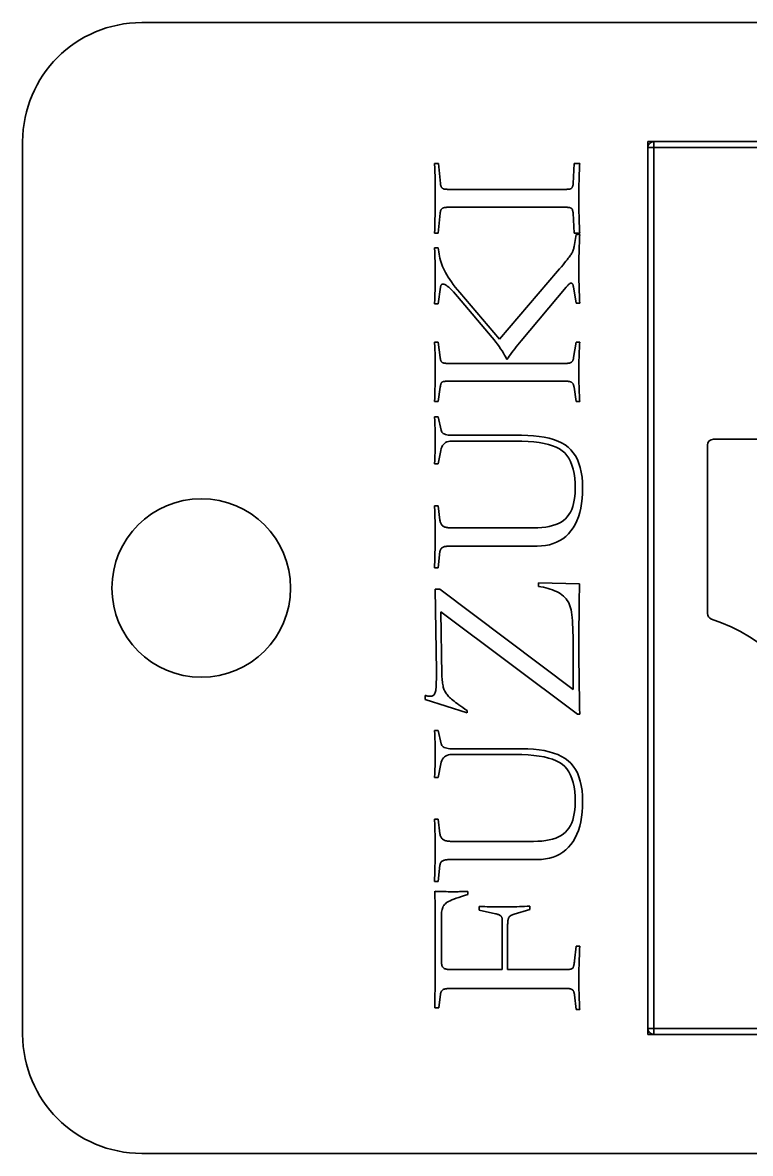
# Model space of a CAD drawing. Header units: millimetres. Extents: x -105 to 105, y -148 to 148.
# Drawn here: x -13.65 to -1.43, y 50.96 to 69.96 of the extents above; entities that cross this region are included whole.
import ezdxf

# ---------------------------------------------------------------- set-up
doc = ezdxf.new("R2010")
doc.units = ezdxf.units.MM
doc.layers.add('粗实线层', color=7, linetype='Continuous', lineweight=35)

msp = doc.modelspace()

# ---------------------------------------------------------------- linework, layer by layer
at = {"layer": '粗实线层', "color": 7, "lineweight": 35, "ltscale": 0.4225}
for p, q in [((19.347, 69.962), (-11.653, 69.962)), ((-13.653, 67.962), (-13.653, 52.962)), ((13.047, 67.962), (-3.153, 67.962)), ((-3.153, 67.962), (-3.153, 52.962)), ((-3.153, 67.862), (-3.053, 67.862)), ((-3.053, 67.962), (-3.053, 67.862)), ((12.747, 67.862), (-3.053, 67.862)), ((-3.053, 67.862), (-3.053, 53.062)), ((-6.736, 67.597), (-6.671, 67.597)), ((-6.734, 67.569), (-6.736, 67.597)), ((-6.732, 67.539), (-6.734, 67.569)), ((-6.73, 67.507), (-6.732, 67.539)), ((-6.729, 67.474), (-6.73, 67.507)), ((-6.728, 67.439), (-6.729, 67.474)), ((-6.671, 67.597), (-6.636, 67.257)), ((-4.408, 67.257), (-4.388, 67.597)), ((-4.388, 67.597), (-4.296, 67.597)), ((-4.303, 67.479), (-4.305, 67.429)), ((-4.301, 67.524), (-4.303, 67.479)), ((-4.299, 67.563), (-4.301, 67.524)), ((-4.296, 67.597), (-4.299, 67.563)), ((-6.726, 67.401), (-6.728, 67.439)), ((-6.726, 67.362), (-6.726, 67.401)), ((-6.725, 67.321), (-6.726, 67.362)), ((-6.725, 67.278), (-6.725, 67.321)), ((-6.725, 67.234), (-6.725, 67.278)), ((-4.309, 67.311), (-4.31, 67.244)), ((-4.307, 67.373), (-4.309, 67.311)), ((-4.305, 67.429), (-4.307, 67.373)), ((-6.725, 67.087), (-6.725, 67.234)), ((-6.725, 66.955), (-6.725, 67.087)), ((-6.636, 67.257), (-6.635, 67.247)), ((-6.635, 67.247), (-6.633, 67.237)), ((-6.633, 67.237), (-6.632, 67.228)), ((-6.632, 67.228), (-6.63, 67.219)), ((-6.63, 67.219), (-6.627, 67.211)), ((-6.627, 67.211), (-6.624, 67.204)), ((-6.624, 67.204), (-6.621, 67.197)), ((-6.621, 67.197), (-6.617, 67.192)), ((-6.617, 67.192), (-6.613, 67.186)), ((-6.613, 67.186), (-6.609, 67.182)), ((-6.609, 67.182), (-6.604, 67.178)), ((-6.604, 67.178), (-6.598, 67.174)), ((-6.598, 67.174), (-6.591, 67.171)), ((-6.591, 67.171), (-6.583, 67.168)), ((-6.583, 67.168), (-6.574, 67.166)), ((-6.574, 67.166), (-6.564, 67.164)), ((-6.564, 67.164), (-6.554, 67.162)), ((-6.554, 67.162), (-6.542, 67.161)), ((-6.542, 67.161), (-6.53, 67.161)), ((-6.53, 67.161), (-6.516, 67.16)), ((-6.516, 67.16), (-4.52, 67.16)), ((-4.52, 67.16), (-4.507, 67.161)), ((-4.507, 67.161), (-4.495, 67.161)), ((-4.495, 67.161), (-4.484, 67.162)), ((-4.484, 67.162), (-4.474, 67.164)), ((-4.474, 67.164), (-4.465, 67.165)), ((-4.465, 67.165), (-4.457, 67.167)), ((-4.457, 67.167), (-4.449, 67.17)), ((-4.449, 67.17), (-4.443, 67.173)), ((-4.443, 67.173), (-4.437, 67.176)), ((-4.437, 67.176), (-4.433, 67.18)), ((-4.433, 67.18), (-4.429, 67.184)), ((-4.429, 67.184), (-4.425, 67.189)), ((-4.425, 67.189), (-4.422, 67.195)), ((-4.422, 67.195), (-4.418, 67.201)), ((-4.418, 67.201), (-4.416, 67.209)), ((-4.416, 67.209), (-4.413, 67.217)), ((-4.413, 67.217), (-4.411, 67.226)), ((-4.411, 67.226), (-4.41, 67.235)), ((-4.41, 67.235), (-4.409, 67.246)), ((-4.409, 67.246), (-4.408, 67.257)), ((-4.31, 67.172), (-4.311, 67.094)), ((-4.311, 67.094), (-4.311, 67.01)), ((-4.31, 67.244), (-4.31, 67.172)), ((-6.726, 66.838), (-6.725, 66.955)), ((-4.311, 67.01), (-4.311, 66.926)), ((-4.311, 66.926), (-4.31, 66.848)), ((-6.728, 66.647), (-6.726, 66.735)), ((-6.726, 66.735), (-6.726, 66.838)), ((-6.64, 66.763), (-6.674, 66.423)), ((-6.639, 66.773), (-6.64, 66.763)), ((-6.637, 66.783), (-6.639, 66.773)), ((-6.635, 66.792), (-6.637, 66.783)), ((-6.633, 66.801), (-6.635, 66.792)), ((-6.63, 66.809), (-6.633, 66.801)), ((-6.627, 66.816), (-6.63, 66.809)), ((-6.623, 66.822), (-6.627, 66.816)), ((-6.619, 66.828), (-6.623, 66.822)), ((-6.614, 66.833), (-6.619, 66.828)), ((-6.609, 66.838), (-6.614, 66.833)), ((-6.603, 66.842), (-6.609, 66.838)), ((-6.596, 66.846), (-6.603, 66.842)), ((-6.589, 66.849), (-6.596, 66.846)), ((-6.581, 66.852), (-6.589, 66.849)), ((-6.572, 66.854), (-6.581, 66.852)), ((-6.562, 66.856), (-6.572, 66.854)), ((-6.552, 66.857), (-6.562, 66.856)), ((-6.541, 66.858), (-6.552, 66.857)), ((-6.529, 66.859), (-6.541, 66.858)), ((-6.516, 66.859), (-6.529, 66.859)), ((-4.52, 66.859), (-6.516, 66.859)), ((-4.507, 66.859), (-4.52, 66.859)), ((-4.495, 66.858), (-4.507, 66.859)), ((-4.484, 66.858), (-4.495, 66.858)), ((-4.474, 66.856), (-4.484, 66.858)), ((-4.466, 66.854), (-4.474, 66.856)), ((-4.457, 66.852), (-4.466, 66.854)), ((-4.45, 66.85), (-4.457, 66.852)), ((-4.444, 66.847), (-4.45, 66.85)), ((-4.439, 66.844), (-4.444, 66.847)), ((-4.435, 66.84), (-4.439, 66.844)), ((-4.431, 66.836), (-4.435, 66.84)), ((-4.427, 66.831), (-4.431, 66.836)), ((-4.424, 66.825), (-4.427, 66.831)), ((-4.421, 66.818), (-4.424, 66.825)), ((-4.418, 66.811), (-4.421, 66.818)), ((-4.416, 66.803), (-4.418, 66.811)), ((-4.413, 66.794), (-4.416, 66.803)), ((-4.411, 66.784), (-4.413, 66.794)), ((-4.409, 66.774), (-4.411, 66.784)), ((-4.408, 66.763), (-4.409, 66.774)), ((-4.388, 66.423), (-4.408, 66.763)), ((-4.31, 66.848), (-4.31, 66.775)), ((-4.31, 66.775), (-4.309, 66.708)), ((-4.309, 66.708), (-4.307, 66.647)), ((-6.732, 66.469), (-6.73, 66.514)), ((-6.73, 66.514), (-6.729, 66.573)), ((-6.729, 66.573), (-6.728, 66.647)), ((-4.307, 66.647), (-4.305, 66.591)), ((-4.305, 66.591), (-4.303, 66.541)), ((-4.303, 66.541), (-4.301, 66.496)), ((-6.736, 66.423), (-6.734, 66.439)), ((-6.674, 66.423), (-6.736, 66.423)), ((-6.734, 66.439), (-6.732, 66.469)), ((-4.392, 66.199), (-4.357, 66.4)), ((-4.296, 66.423), (-4.388, 66.423)), ((-4.357, 66.4), (-4.296, 66.4)), ((-4.301, 66.496), (-4.299, 66.457)), ((-4.299, 66.356), (-4.301, 66.31)), ((-4.299, 66.457), (-4.296, 66.423)), ((-4.296, 66.4), (-4.299, 66.356)), ((-6.736, 66.18), (-6.674, 66.18)), ((-6.734, 66.155), (-6.736, 66.18)), ((-6.732, 66.125), (-6.734, 66.155)), ((-6.73, 66.09), (-6.732, 66.125)), ((-6.674, 66.18), (-6.671, 66.143)), ((-6.671, 66.143), (-6.666, 66.108)), ((-4.419, 66.11), (-4.412, 66.124)), ((-4.412, 66.124), (-4.407, 66.139)), ((-4.407, 66.139), (-4.402, 66.153)), ((-4.402, 66.153), (-4.398, 66.168)), ((-4.398, 66.168), (-4.395, 66.184)), ((-4.395, 66.184), (-4.392, 66.199)), ((-4.307, 66.152), (-4.309, 66.092)), ((-4.305, 66.208), (-4.307, 66.152)), ((-4.303, 66.26), (-4.305, 66.208)), ((-4.301, 66.31), (-4.303, 66.26)), ((-6.729, 66.05), (-6.73, 66.09)), ((-6.728, 66.006), (-6.729, 66.05)), ((-6.726, 65.956), (-6.728, 66.006)), ((-6.726, 65.902), (-6.726, 65.956)), ((-6.666, 66.108), (-6.66, 66.072)), ((-6.66, 66.072), (-6.653, 66.037)), ((-6.653, 66.037), (-6.644, 66.002)), ((-6.644, 66.002), (-6.635, 65.967)), ((-6.635, 65.967), (-6.624, 65.933)), ((-6.624, 65.933), (-6.613, 65.899)), ((-4.552, 65.925), (-4.528, 65.953)), ((-4.528, 65.953), (-4.508, 65.979)), ((-4.508, 65.979), (-4.489, 66.002)), ((-4.489, 66.002), (-4.474, 66.022)), ((-4.474, 66.022), (-4.461, 66.039)), ((-4.461, 66.039), (-4.45, 66.054)), ((-4.45, 66.054), (-4.441, 66.068)), ((-4.441, 66.068), (-4.433, 66.082)), ((-4.433, 66.082), (-4.425, 66.096)), ((-4.425, 66.096), (-4.419, 66.11)), ((-4.31, 65.965), (-4.311, 65.896)), ((-4.309, 66.092), (-4.31, 66.03)), ((-4.31, 66.03), (-4.31, 65.965)), ((-6.725, 65.842), (-6.726, 65.902)), ((-6.725, 65.778), (-6.725, 65.842)), ((-6.725, 65.708), (-6.725, 65.778)), ((-6.613, 65.899), (-6.6, 65.865)), ((-6.6, 65.865), (-6.586, 65.832)), ((-6.586, 65.832), (-6.57, 65.798)), ((-6.57, 65.798), (-6.551, 65.763)), ((-6.551, 65.763), (-6.53, 65.726)), ((-5.647, 64.643), (-4.67, 65.786)), ((-4.67, 65.786), (-4.637, 65.825)), ((-4.637, 65.825), (-4.606, 65.861)), ((-4.606, 65.861), (-4.577, 65.894)), ((-4.577, 65.894), (-4.552, 65.925)), ((-4.311, 65.896), (-4.311, 65.824)), ((-4.311, 65.824), (-4.311, 65.753)), ((-4.311, 65.753), (-4.31, 65.684)), ((-6.726, 65.515), (-6.725, 65.575)), ((-6.725, 65.639), (-6.725, 65.708)), ((-6.725, 65.575), (-6.725, 65.639)), ((-6.621, 65.556), (-6.625, 65.55)), ((-6.617, 65.561), (-6.621, 65.556)), ((-6.612, 65.565), (-6.617, 65.561)), ((-6.606, 65.567), (-6.612, 65.565)), ((-6.6, 65.569), (-6.606, 65.567)), ((-6.593, 65.569), (-6.6, 65.569)), ((-6.578, 65.567), (-6.593, 65.569)), ((-6.561, 65.561), (-6.578, 65.567)), ((-6.542, 65.551), (-6.561, 65.561)), ((-6.521, 65.536), (-6.542, 65.551)), ((-6.53, 65.726), (-6.506, 65.687)), ((-6.506, 65.687), (-6.48, 65.648)), ((-6.48, 65.648), (-6.452, 65.606)), ((-6.452, 65.606), (-6.42, 65.564)), ((-6.42, 65.564), (-6.387, 65.519)), ((-4.495, 65.551), (-4.505, 65.54)), ((-4.486, 65.56), (-4.495, 65.551)), ((-4.477, 65.568), (-4.486, 65.56)), ((-4.469, 65.574), (-4.477, 65.568)), ((-4.461, 65.579), (-4.469, 65.574)), ((-4.454, 65.582), (-4.461, 65.579)), ((-4.448, 65.584), (-4.454, 65.582)), ((-4.442, 65.585), (-4.448, 65.584)), ((-4.436, 65.584), (-4.442, 65.585)), ((-4.431, 65.582), (-4.436, 65.584)), ((-4.426, 65.579), (-4.431, 65.582)), ((-4.421, 65.575), (-4.426, 65.579)), ((-4.417, 65.569), (-4.421, 65.575)), ((-4.414, 65.563), (-4.417, 65.569)), ((-4.41, 65.555), (-4.414, 65.563)), ((-4.408, 65.545), (-4.41, 65.555)), ((-4.31, 65.684), (-4.31, 65.618)), ((-4.31, 65.618), (-4.309, 65.556)), ((-4.309, 65.556), (-4.307, 65.497)), ((-6.73, 65.327), (-6.729, 65.366)), ((-6.729, 65.366), (-6.728, 65.411)), ((-6.728, 65.411), (-6.726, 65.461)), ((-6.726, 65.461), (-6.726, 65.515)), ((-6.636, 65.515), (-6.674, 65.237)), ((-6.634, 65.526), (-6.636, 65.515)), ((-6.632, 65.535), (-6.634, 65.526)), ((-6.629, 65.543), (-6.632, 65.535)), ((-6.625, 65.55), (-6.629, 65.543)), ((-6.498, 65.517), (-6.521, 65.536)), ((-6.472, 65.494), (-6.498, 65.517)), ((-6.445, 65.467), (-6.472, 65.494)), ((-6.415, 65.436), (-6.445, 65.467)), ((-6.384, 65.401), (-6.415, 65.436)), ((-6.387, 65.519), (-6.35, 65.474)), ((-6.35, 65.361), (-6.384, 65.401)), ((-6.35, 65.474), (-6.311, 65.427)), ((-5.767, 64.67), (-6.35, 65.361)), ((-6.311, 65.427), (-5.647, 64.643)), ((-4.527, 65.515), (-5.28, 64.616)), ((-4.516, 65.529), (-4.527, 65.515)), ((-4.505, 65.54), (-4.516, 65.529)), ((-4.406, 65.535), (-4.408, 65.545)), ((-4.404, 65.523), (-4.406, 65.535)), ((-4.357, 65.249), (-4.404, 65.523)), ((-4.307, 65.497), (-4.305, 65.441)), ((-4.305, 65.441), (-4.303, 65.388)), ((-4.303, 65.388), (-4.301, 65.339)), ((-6.736, 65.237), (-6.734, 65.262)), ((-6.674, 65.237), (-6.736, 65.237)), ((-6.734, 65.262), (-6.732, 65.292)), ((-6.732, 65.292), (-6.73, 65.327)), ((-4.296, 65.249), (-4.357, 65.249)), ((-4.301, 65.339), (-4.299, 65.292)), ((-4.299, 65.292), (-4.296, 65.249)), ((-5.736, 64.632), (-5.767, 64.67)), ((-5.706, 64.594), (-5.736, 64.632)), ((-5.28, 64.616), (-5.309, 64.58)), ((-6.736, 64.592), (-6.674, 64.592)), ((-6.734, 64.565), (-6.736, 64.592)), ((-6.732, 64.537), (-6.734, 64.565)), ((-6.73, 64.509), (-6.732, 64.537)), ((-6.729, 64.48), (-6.73, 64.509)), ((-6.728, 64.451), (-6.729, 64.48)), ((-6.726, 64.42), (-6.728, 64.451)), ((-6.726, 64.39), (-6.726, 64.42)), ((-6.674, 64.592), (-6.64, 64.334)), ((-5.678, 64.557), (-5.706, 64.594)), ((-5.651, 64.52), (-5.678, 64.557)), ((-5.626, 64.483), (-5.651, 64.52)), ((-5.602, 64.447), (-5.626, 64.483)), ((-5.579, 64.41), (-5.602, 64.447)), ((-5.558, 64.374), (-5.579, 64.41)), ((-5.437, 64.418), (-5.459, 64.388)), ((-5.414, 64.449), (-5.437, 64.418)), ((-5.389, 64.48), (-5.414, 64.449)), ((-5.364, 64.513), (-5.389, 64.48)), ((-5.337, 64.546), (-5.364, 64.513)), ((-5.309, 64.58), (-5.337, 64.546)), ((-4.4, 64.334), (-4.357, 64.592)), ((-4.357, 64.592), (-4.296, 64.592)), ((-4.305, 64.442), (-4.307, 64.395)), ((-4.303, 64.486), (-4.305, 64.442)), ((-4.301, 64.526), (-4.303, 64.486)), ((-4.299, 64.561), (-4.301, 64.526)), ((-4.296, 64.592), (-4.299, 64.561)), ((-6.725, 64.359), (-6.726, 64.39)), ((-6.725, 64.327), (-6.725, 64.359)), ((-6.725, 64.295), (-6.725, 64.327)), ((-6.725, 64.171), (-6.725, 64.295)), ((-6.64, 64.334), (-6.639, 64.322)), ((-6.639, 64.322), (-6.637, 64.312)), ((-6.637, 64.312), (-6.636, 64.302)), ((-6.636, 64.302), (-6.634, 64.294)), ((-6.634, 64.294), (-6.631, 64.285)), ((-6.631, 64.285), (-6.629, 64.278)), ((-6.629, 64.278), (-6.626, 64.272)), ((-6.626, 64.272), (-6.622, 64.266)), ((-6.622, 64.266), (-6.619, 64.261)), ((-6.619, 64.261), (-6.615, 64.256)), ((-6.615, 64.256), (-6.61, 64.253)), ((-6.61, 64.253), (-6.604, 64.25)), ((-6.604, 64.25), (-6.598, 64.247)), ((-6.598, 64.247), (-6.59, 64.244)), ((-6.59, 64.244), (-6.582, 64.242)), ((-6.582, 64.242), (-6.573, 64.24)), ((-6.573, 64.24), (-6.563, 64.239)), ((-6.563, 64.239), (-6.552, 64.238)), ((-6.552, 64.238), (-6.54, 64.237)), ((-6.54, 64.237), (-6.528, 64.237)), ((-6.528, 64.237), (-4.52, 64.237)), ((-5.538, 64.338), (-5.558, 64.374)), ((-5.52, 64.303), (-5.538, 64.338)), ((-5.501, 64.33), (-5.52, 64.303)), ((-5.481, 64.359), (-5.501, 64.33)), ((-5.459, 64.388), (-5.481, 64.359)), ((-4.52, 64.237), (-4.508, 64.237)), ((-4.508, 64.237), (-4.496, 64.238)), ((-4.496, 64.238), (-4.486, 64.239)), ((-4.486, 64.239), (-4.476, 64.241)), ((-4.476, 64.241), (-4.467, 64.242)), ((-4.467, 64.242), (-4.459, 64.245)), ((-4.459, 64.245), (-4.451, 64.248)), ((-4.451, 64.248), (-4.444, 64.251)), ((-4.444, 64.251), (-4.438, 64.254)), ((-4.438, 64.254), (-4.433, 64.258)), ((-4.433, 64.258), (-4.428, 64.263)), ((-4.428, 64.263), (-4.423, 64.268)), ((-4.423, 64.268), (-4.419, 64.274)), ((-4.419, 64.274), (-4.415, 64.281)), ((-4.415, 64.281), (-4.412, 64.288)), ((-4.412, 64.288), (-4.409, 64.296)), ((-4.409, 64.296), (-4.406, 64.304)), ((-4.406, 64.304), (-4.404, 64.313)), ((-4.404, 64.313), (-4.402, 64.323)), ((-4.402, 64.323), (-4.4, 64.334)), ((-4.31, 64.227), (-4.311, 64.163)), ((-4.309, 64.343), (-4.31, 64.287)), ((-4.31, 64.287), (-4.31, 64.227)), ((-4.307, 64.395), (-4.309, 64.343)), ((-6.726, 63.958), (-6.725, 64.058)), ((-6.725, 64.058), (-6.725, 64.171)), ((-4.311, 64.163), (-4.311, 64.094)), ((-4.311, 64.094), (-4.311, 64.026)), ((-6.728, 63.794), (-6.726, 63.87)), ((-6.726, 63.87), (-6.726, 63.958)), ((-6.638, 63.851), (-6.64, 63.839)), ((-6.636, 63.862), (-6.638, 63.851)), ((-6.634, 63.872), (-6.636, 63.862)), ((-6.632, 63.882), (-6.634, 63.872)), ((-6.629, 63.89), (-6.632, 63.882)), ((-6.626, 63.898), (-6.629, 63.89)), ((-6.623, 63.904), (-6.626, 63.898)), ((-6.62, 63.91), (-6.623, 63.904)), ((-6.616, 63.915), (-6.62, 63.91)), ((-6.613, 63.919), (-6.616, 63.915)), ((-6.608, 63.922), (-6.613, 63.919)), ((-6.603, 63.925), (-6.608, 63.922)), ((-6.597, 63.927), (-6.603, 63.925)), ((-6.59, 63.93), (-6.597, 63.927)), ((-6.582, 63.932), (-6.59, 63.93)), ((-6.573, 63.933), (-6.582, 63.932)), ((-6.563, 63.934), (-6.573, 63.933)), ((-6.552, 63.935), (-6.563, 63.934)), ((-6.54, 63.936), (-6.552, 63.935)), ((-6.528, 63.936), (-6.54, 63.936)), ((-4.52, 63.936), (-6.528, 63.936)), ((-4.507, 63.936), (-4.52, 63.936)), ((-4.495, 63.935), (-4.507, 63.936)), ((-4.484, 63.934), (-4.495, 63.935)), ((-4.473, 63.933), (-4.484, 63.934)), ((-4.464, 63.931), (-4.473, 63.933)), ((-4.455, 63.928), (-4.464, 63.931)), ((-4.447, 63.926), (-4.455, 63.928)), ((-4.439, 63.922), (-4.447, 63.926)), ((-4.433, 63.919), (-4.439, 63.922)), ((-4.427, 63.915), (-4.433, 63.919)), ((-4.422, 63.91), (-4.427, 63.915)), ((-4.417, 63.905), (-4.422, 63.91)), ((-4.412, 63.899), (-4.417, 63.905)), ((-4.408, 63.892), (-4.412, 63.899)), ((-4.405, 63.885), (-4.408, 63.892)), ((-4.401, 63.877), (-4.405, 63.885)), ((-4.399, 63.869), (-4.401, 63.877)), ((-4.396, 63.86), (-4.399, 63.869)), ((-4.394, 63.85), (-4.396, 63.86)), ((-4.392, 63.839), (-4.394, 63.85)), ((-4.311, 64.026), (-4.31, 63.962)), ((-4.31, 63.962), (-4.31, 63.902)), ((-4.31, 63.902), (-4.309, 63.846)), ((-4.309, 63.846), (-4.307, 63.794)), ((-6.732, 63.639), (-6.73, 63.678)), ((-6.73, 63.678), (-6.729, 63.73)), ((-6.729, 63.73), (-6.728, 63.794)), ((-6.64, 63.839), (-6.674, 63.596)), ((-4.357, 63.596), (-4.392, 63.839)), ((-4.307, 63.794), (-4.305, 63.746)), ((-4.305, 63.746), (-4.303, 63.703)), ((-4.303, 63.703), (-4.301, 63.663)), ((-4.301, 63.663), (-4.299, 63.627)), ((-6.736, 63.596), (-6.734, 63.611)), ((-6.674, 63.596), (-6.736, 63.596)), ((-6.734, 63.611), (-6.732, 63.639)), ((-4.296, 63.596), (-4.357, 63.596)), ((-4.299, 63.627), (-4.296, 63.596)), ((-6.736, 63.337), (-6.674, 63.337)), ((-6.734, 63.316), (-6.736, 63.337)), ((-6.732, 63.291), (-6.734, 63.316)), ((-6.73, 63.261), (-6.732, 63.291)), ((-6.674, 63.337), (-6.624, 63.113)), ((-6.729, 63.227), (-6.73, 63.261)), ((-6.728, 63.19), (-6.729, 63.227)), ((-6.726, 63.148), (-6.728, 63.19)), ((-6.726, 63.102), (-6.726, 63.148)), ((-6.725, 63.052), (-6.726, 63.102)), ((-6.624, 63.113), (-6.62, 63.097)), ((-6.62, 63.097), (-6.612, 63.083)), ((-6.612, 63.083), (-6.602, 63.07)), ((-6.725, 62.998), (-6.725, 63.052)), ((-6.725, 62.94), (-6.725, 62.998)), ((-6.725, 62.881), (-6.725, 62.94)), ((-6.602, 63.07), (-6.588, 63.059)), ((-6.588, 63.059), (-6.572, 63.05)), ((-6.57, 62.892), (-6.587, 62.875)), ((-6.572, 63.05), (-6.553, 63.042)), ((-6.55, 62.907), (-6.57, 62.892)), ((-6.553, 63.042), (-6.531, 63.036)), ((-6.528, 62.918), (-6.55, 62.907)), ((-6.531, 63.036), (-6.506, 63.032)), ((-6.503, 62.926), (-6.528, 62.918)), ((-6.506, 63.032), (-6.478, 63.029)), ((-6.476, 62.93), (-6.503, 62.926)), ((-6.478, 63.029), (-6.447, 63.028)), ((-6.447, 62.932), (-6.476, 62.93)), ((-6.447, 63.028), (-5.276, 63.028)), ((-5.377, 62.932), (-6.447, 62.932)), ((-5.267, 62.93), (-5.377, 62.932)), ((-5.276, 63.028), (-5.171, 63.026)), ((-5.164, 62.925), (-5.267, 62.93)), ((-5.171, 63.026), (-5.072, 63.02)), ((-5.068, 62.917), (-5.164, 62.925)), ((-5.072, 63.02), (-4.979, 63.01)), ((-4.979, 62.906), (-5.068, 62.917)), ((-4.979, 63.01), (-4.892, 62.996)), ((-4.897, 62.891), (-4.979, 62.906)), ((-4.821, 62.873), (-4.897, 62.891)), ((-4.892, 62.996), (-4.81, 62.978)), ((-4.81, 62.978), (-4.735, 62.956)), ((-4.735, 62.956), (-4.665, 62.93)), ((-4.665, 62.93), (-4.602, 62.9)), ((-4.602, 62.9), (-4.544, 62.866)), ((-2.053, 62.962), (4.847, 62.962)), ((-6.728, 62.691), (-6.726, 62.732)), ((-6.726, 62.778), (-6.725, 62.827)), ((-6.726, 62.732), (-6.726, 62.778)), ((-6.725, 62.827), (-6.725, 62.881)), ((-6.632, 62.774), (-6.674, 62.546)), ((-6.625, 62.804), (-6.632, 62.774)), ((-6.615, 62.831), (-6.625, 62.804)), ((-6.602, 62.854), (-6.615, 62.831)), ((-6.587, 62.875), (-6.602, 62.854)), ((-4.753, 62.851), (-4.821, 62.873)), ((-4.692, 62.827), (-4.753, 62.851)), ((-4.638, 62.799), (-4.692, 62.827)), ((-4.591, 62.768), (-4.638, 62.799)), ((-4.55, 62.732), (-4.591, 62.768)), ((-4.512, 62.69), (-4.55, 62.732)), ((-4.544, 62.866), (-4.493, 62.828)), ((-4.493, 62.828), (-4.446, 62.785)), ((-4.446, 62.785), (-4.405, 62.736)), ((-4.405, 62.736), (-4.368, 62.682)), ((-2.153, 60.035), (-2.153, 62.862)), ((-6.736, 62.546), (-6.734, 62.566)), ((-6.674, 62.546), (-6.736, 62.546)), ((-6.734, 62.566), (-6.732, 62.591)), ((-6.732, 62.591), (-6.73, 62.62)), ((-6.73, 62.62), (-6.729, 62.653)), ((-6.729, 62.653), (-6.728, 62.691)), ((-4.48, 62.642), (-4.512, 62.69)), ((-4.451, 62.587), (-4.48, 62.642)), ((-4.427, 62.527), (-4.451, 62.587)), ((-4.408, 62.46), (-4.427, 62.527)), ((-4.368, 62.682), (-4.337, 62.622)), ((-4.337, 62.622), (-4.31, 62.556)), ((-4.31, 62.556), (-4.288, 62.485)), ((-4.392, 62.388), (-4.408, 62.46)), ((-4.382, 62.309), (-4.392, 62.388)), ((-4.288, 62.485), (-4.271, 62.408)), ((-4.271, 62.408), (-4.259, 62.326)), ((-4.259, 62.326), (-4.252, 62.238)), ((-4.375, 62.224), (-4.382, 62.309)), ((-4.373, 62.133), (-4.375, 62.224)), ((-4.374, 62.064), (-4.373, 62.133)), ((-4.252, 62.238), (-4.249, 62.144)), ((-4.249, 62.144), (-4.251, 62.052)), ((-4.388, 61.939), (-4.379, 62)), ((-4.379, 62), (-4.374, 62.064)), ((-4.257, 61.964), (-4.267, 61.881)), ((-4.251, 62.052), (-4.257, 61.964)), ((-6.734, 61.813), (-6.736, 61.843)), ((-6.736, 61.843), (-6.674, 61.843)), ((-6.732, 61.778), (-6.734, 61.813)), ((-6.73, 61.738), (-6.732, 61.778)), ((-6.674, 61.843), (-6.644, 61.6)), ((-4.453, 61.737), (-4.432, 61.782)), ((-4.432, 61.782), (-4.414, 61.83)), ((-4.414, 61.83), (-4.399, 61.883)), ((-4.399, 61.883), (-4.388, 61.939)), ((-4.281, 61.802), (-4.298, 61.728)), ((-4.267, 61.881), (-4.281, 61.802)), ((-6.729, 61.693), (-6.73, 61.738)), ((-6.728, 61.643), (-6.729, 61.693)), ((-6.726, 61.588), (-6.728, 61.643)), ((-6.726, 61.529), (-6.726, 61.588)), ((-6.644, 61.6), (-6.642, 61.586)), ((-6.642, 61.586), (-6.639, 61.573)), ((-6.639, 61.573), (-6.636, 61.562)), ((-6.636, 61.562), (-6.631, 61.55)), ((-4.654, 61.548), (-4.611, 61.571)), ((-4.611, 61.571), (-4.572, 61.597)), ((-4.572, 61.597), (-4.537, 61.627)), ((-4.537, 61.627), (-4.506, 61.659)), ((-4.506, 61.659), (-4.478, 61.696)), ((-4.478, 61.696), (-4.453, 61.737)), ((-4.346, 61.591), (-4.375, 61.53)), ((-4.32, 61.657), (-4.346, 61.591)), ((-4.298, 61.728), (-4.32, 61.657)), ((-6.725, 61.465), (-6.726, 61.529)), ((-6.725, 61.396), (-6.725, 61.465)), ((-6.725, 61.322), (-6.725, 61.396)), ((-6.631, 61.55), (-6.627, 61.54)), ((-6.627, 61.54), (-6.621, 61.531)), ((-6.621, 61.531), (-6.615, 61.522)), ((-6.615, 61.522), (-6.608, 61.514)), ((-6.608, 61.514), (-6.6, 61.507)), ((-6.6, 61.507), (-6.591, 61.501)), ((-6.591, 61.501), (-6.582, 61.496)), ((-6.582, 61.496), (-6.572, 61.491)), ((-6.572, 61.491), (-6.56, 61.486)), ((-6.56, 61.486), (-6.548, 61.483)), ((-6.548, 61.483), (-6.534, 61.479)), ((-6.534, 61.479), (-6.519, 61.477)), ((-6.519, 61.477), (-6.504, 61.475)), ((-6.504, 61.475), (-6.487, 61.473)), ((-6.487, 61.473), (-6.469, 61.472)), ((-6.469, 61.472), (-6.45, 61.472)), ((-6.45, 61.472), (-5.072, 61.472)), ((-5.072, 61.472), (-5, 61.474)), ((-5, 61.474), (-4.932, 61.478)), ((-4.932, 61.478), (-4.868, 61.486)), ((-4.868, 61.486), (-4.808, 61.497)), ((-4.808, 61.497), (-4.753, 61.511)), ((-4.753, 61.511), (-4.701, 61.528)), ((-4.701, 61.528), (-4.654, 61.548)), ((-4.487, 61.372), (-4.532, 61.329)), ((-4.446, 61.42), (-4.487, 61.372)), ((-4.409, 61.473), (-4.446, 61.42)), ((-4.375, 61.53), (-4.409, 61.473)), ((-6.726, 61.163), (-6.725, 61.215)), ((-6.725, 61.268), (-6.725, 61.322)), ((-6.725, 61.215), (-6.725, 61.268)), ((-4.807, 61.19), (-4.873, 61.177)), ((-4.745, 61.208), (-4.807, 61.19)), ((-4.687, 61.23), (-4.745, 61.208)), ((-4.632, 61.258), (-4.687, 61.23)), ((-4.58, 61.291), (-4.632, 61.258)), ((-4.532, 61.329), (-4.58, 61.291)), ((-6.73, 60.954), (-6.729, 61.006)), ((-6.729, 61.006), (-6.728, 61.058)), ((-6.728, 61.058), (-6.726, 61.11)), ((-6.726, 61.11), (-6.726, 61.163)), ((-6.644, 61.074), (-6.674, 60.8)), ((-6.642, 61.085), (-6.644, 61.074)), ((-6.639, 61.095), (-6.642, 61.085)), ((-6.636, 61.104), (-6.639, 61.095)), ((-6.632, 61.112), (-6.636, 61.104)), ((-6.628, 61.12), (-6.632, 61.112)), ((-6.622, 61.127), (-6.628, 61.12)), ((-6.617, 61.133), (-6.622, 61.127)), ((-6.61, 61.139), (-6.617, 61.133)), ((-6.603, 61.144), (-6.61, 61.139)), ((-6.595, 61.148), (-6.603, 61.144)), ((-6.587, 61.151), (-6.595, 61.148)), ((-6.577, 61.155), (-6.587, 61.151)), ((-6.566, 61.158), (-6.577, 61.155)), ((-6.554, 61.16), (-6.566, 61.158)), ((-6.542, 61.162), (-6.554, 61.16)), ((-6.528, 61.164), (-6.542, 61.162)), ((-6.513, 61.165), (-6.528, 61.164)), ((-6.497, 61.166), (-6.513, 61.165)), ((-6.48, 61.167), (-6.497, 61.166)), ((-6.462, 61.167), (-6.48, 61.167)), ((-5.014, 61.167), (-6.462, 61.167)), ((-4.941, 61.17), (-5.014, 61.167)), ((-4.873, 61.177), (-4.941, 61.17)), ((-6.736, 60.8), (-6.734, 60.851)), ((-6.674, 60.8), (-6.736, 60.8)), ((-6.734, 60.851), (-6.732, 60.903)), ((-6.732, 60.903), (-6.73, 60.954)), ((-6.725, 60.445), (-6.647, 60.445)), ((-6.705, 59.066), (-6.725, 60.445)), ((-6.647, 60.445), (-4.408, 58.757)), ((-4.991, 60.487), (-4.991, 60.549)), ((-4.991, 60.549), (-4.299, 60.534)), ((-4.948, 60.481), (-4.991, 60.487)), ((-4.907, 60.474), (-4.948, 60.481)), ((-4.867, 60.465), (-4.907, 60.474)), ((-4.829, 60.455), (-4.867, 60.465)), ((-4.791, 60.444), (-4.829, 60.455)), ((-4.756, 60.431), (-4.791, 60.444)), ((-4.721, 60.417), (-4.756, 60.431)), ((-4.302, 60.427), (-4.304, 60.324)), ((-4.299, 60.534), (-4.302, 60.427)), ((-4.688, 60.402), (-4.721, 60.417)), ((-4.656, 60.386), (-4.688, 60.402)), ((-4.626, 60.368), (-4.656, 60.386)), ((-4.597, 60.348), (-4.626, 60.368)), ((-4.571, 60.327), (-4.597, 60.348)), ((-4.547, 60.304), (-4.571, 60.327)), ((-4.525, 60.28), (-4.547, 60.304)), ((-4.506, 60.253), (-4.525, 60.28)), ((-4.488, 60.225), (-4.506, 60.253)), ((-4.304, 60.324), (-4.305, 60.226)), ((-6.632, 60.059), (-6.613, 58.997)), ((-4.334, 58.344), (-6.632, 60.059)), ((-4.473, 60.195), (-4.488, 60.225)), ((-4.461, 60.164), (-4.473, 60.195)), ((-4.45, 60.13), (-4.461, 60.164)), ((-4.442, 60.095), (-4.45, 60.13)), ((-4.436, 60.057), (-4.442, 60.095)), ((-4.43, 60.014), (-4.436, 60.057)), ((-4.308, 60.041), (-4.309, 59.955)), ((-4.307, 60.132), (-4.308, 60.041)), ((-4.305, 60.226), (-4.307, 60.132)), ((-4.425, 59.966), (-4.43, 60.014)), ((-4.42, 59.913), (-4.425, 59.966)), ((-4.416, 59.856), (-4.42, 59.913)), ((-4.413, 59.793), (-4.416, 59.856)), ((-4.31, 59.874), (-4.311, 59.796)), ((-4.309, 59.955), (-4.31, 59.874)), ((-4.411, 59.726), (-4.413, 59.793)), ((-4.409, 59.654), (-4.411, 59.726)), ((-4.311, 59.796), (-4.311, 59.723)), ((-4.311, 59.723), (-4.311, 59.653)), ((-4.408, 59.577), (-4.409, 59.654)), ((-4.408, 59.495), (-4.408, 59.577)), ((-4.408, 58.757), (-4.408, 59.495)), ((-4.311, 59.653), (-4.311, 59.492)), ((-4.311, 59.492), (-4.31, 59.338)), ((-4.31, 59.338), (-4.31, 59.19)), ((-4.31, 59.19), (-4.309, 59.049)), ((-6.706, 58.885), (-6.705, 58.925)), ((-6.705, 59.016), (-6.705, 59.066)), ((-6.705, 58.969), (-6.705, 59.016)), ((-6.705, 58.925), (-6.705, 58.969)), ((-6.613, 58.997), (-6.611, 58.967)), ((-6.611, 58.967), (-6.609, 58.938)), ((-6.609, 58.938), (-6.606, 58.911)), ((-6.606, 58.911), (-6.603, 58.885)), ((-4.309, 59.049), (-4.307, 58.915)), ((-4.307, 58.915), (-4.305, 58.787)), ((-6.723, 58.707), (-6.719, 58.723)), ((-6.719, 58.723), (-6.716, 58.741)), ((-6.716, 58.741), (-6.713, 58.762)), ((-6.713, 58.762), (-6.71, 58.788)), ((-6.71, 58.788), (-6.708, 58.817)), ((-6.708, 58.817), (-6.707, 58.849)), ((-6.707, 58.849), (-6.706, 58.885)), ((-6.603, 58.885), (-6.6, 58.861)), ((-6.6, 58.861), (-6.596, 58.839)), ((-6.596, 58.839), (-6.592, 58.817)), ((-6.592, 58.817), (-6.588, 58.798)), ((-6.588, 58.798), (-6.583, 58.78)), ((-6.583, 58.78), (-6.578, 58.763)), ((-6.578, 58.763), (-6.572, 58.747)), ((-6.572, 58.747), (-6.565, 58.732)), ((-6.565, 58.732), (-6.557, 58.716)), ((-6.557, 58.716), (-6.547, 58.7)), ((-4.305, 58.787), (-4.303, 58.666)), ((-6.895, 58.657), (-6.883, 58.654)), ((-6.895, 58.591), (-6.895, 58.657)), ((-6.188, 58.363), (-6.895, 58.591)), ((-6.883, 58.654), (-6.872, 58.651)), ((-6.872, 58.651), (-6.862, 58.649)), ((-6.862, 58.649), (-6.853, 58.647)), ((-6.853, 58.647), (-6.843, 58.645)), ((-6.843, 58.645), (-6.835, 58.644)), ((-6.835, 58.644), (-6.827, 58.643)), ((-6.827, 58.643), (-6.819, 58.642)), ((-6.819, 58.642), (-6.812, 58.642)), ((-6.812, 58.642), (-6.806, 58.642)), ((-6.806, 58.642), (-6.792, 58.642)), ((-6.792, 58.642), (-6.78, 58.645)), ((-6.78, 58.645), (-6.769, 58.649)), ((-6.769, 58.649), (-6.758, 58.654)), ((-6.758, 58.654), (-6.749, 58.662)), ((-6.749, 58.662), (-6.741, 58.671)), ((-6.741, 58.671), (-6.734, 58.681)), ((-6.734, 58.681), (-6.728, 58.693)), ((-6.728, 58.693), (-6.723, 58.707)), ((-6.547, 58.7), (-6.537, 58.685)), ((-6.537, 58.685), (-6.525, 58.67)), ((-6.525, 58.67), (-6.513, 58.654)), ((-6.513, 58.654), (-6.499, 58.639)), ((-6.499, 58.639), (-6.484, 58.624)), ((-6.484, 58.624), (-6.468, 58.609)), ((-6.468, 58.609), (-6.45, 58.593)), ((-6.45, 58.593), (-6.43, 58.576)), ((-6.43, 58.576), (-6.408, 58.558)), ((-6.408, 58.558), (-6.383, 58.54)), ((-6.383, 58.54), (-6.356, 58.519)), ((-4.303, 58.666), (-4.301, 58.552)), ((-4.301, 58.552), (-4.299, 58.445)), ((-6.356, 58.519), (-6.327, 58.498)), ((-6.327, 58.498), (-6.296, 58.476)), ((-6.296, 58.476), (-6.262, 58.452)), ((-6.262, 58.452), (-6.226, 58.428)), ((-6.226, 58.428), (-6.188, 58.402)), ((-6.188, 58.402), (-6.188, 58.363)), ((-4.296, 58.344), (-4.334, 58.344)), ((-4.299, 58.445), (-4.296, 58.344)), ((-6.736, 58.07), (-6.674, 58.07)), ((-6.734, 58.049), (-6.736, 58.07)), ((-6.732, 58.023), (-6.734, 58.049)), ((-6.73, 57.994), (-6.732, 58.023)), ((-6.729, 57.96), (-6.73, 57.994)), ((-6.728, 57.922), (-6.729, 57.96)), ((-6.674, 58.07), (-6.624, 57.846)), ((-6.726, 57.88), (-6.728, 57.922)), ((-6.726, 57.835), (-6.726, 57.88)), ((-6.725, 57.785), (-6.726, 57.835)), ((-6.725, 57.73), (-6.725, 57.785)), ((-6.624, 57.846), (-6.62, 57.83)), ((-6.62, 57.83), (-6.612, 57.815)), ((-6.612, 57.815), (-6.602, 57.803)), ((-6.602, 57.803), (-6.588, 57.792)), ((-6.588, 57.792), (-6.572, 57.782)), ((-6.572, 57.782), (-6.553, 57.775)), ((-6.553, 57.775), (-6.531, 57.769)), ((-6.531, 57.769), (-6.506, 57.764)), ((-6.506, 57.764), (-6.478, 57.762)), ((-6.478, 57.762), (-6.447, 57.761)), ((-6.447, 57.761), (-5.276, 57.761)), ((-5.276, 57.761), (-5.171, 57.759)), ((-6.725, 57.672), (-6.725, 57.73)), ((-6.725, 57.614), (-6.725, 57.672)), ((-6.725, 57.56), (-6.725, 57.614)), ((-6.602, 57.587), (-6.615, 57.563)), ((-6.587, 57.608), (-6.602, 57.587)), ((-6.57, 57.625), (-6.587, 57.608)), ((-6.55, 57.639), (-6.57, 57.625)), ((-6.528, 57.65), (-6.55, 57.639)), ((-6.503, 57.658), (-6.528, 57.65)), ((-6.476, 57.663), (-6.503, 57.658)), ((-6.447, 57.665), (-6.476, 57.663)), ((-5.377, 57.665), (-6.447, 57.665)), ((-5.267, 57.663), (-5.377, 57.665)), ((-5.164, 57.658), (-5.267, 57.663)), ((-5.171, 57.759), (-5.072, 57.753)), ((-5.068, 57.65), (-5.164, 57.658)), ((-5.072, 57.753), (-4.979, 57.743)), ((-4.979, 57.638), (-5.068, 57.65)), ((-4.979, 57.743), (-4.892, 57.729)), ((-4.897, 57.623), (-4.979, 57.638)), ((-4.821, 57.605), (-4.897, 57.623)), ((-4.892, 57.729), (-4.81, 57.711)), ((-4.753, 57.584), (-4.821, 57.605)), ((-4.81, 57.711), (-4.735, 57.689)), ((-4.692, 57.559), (-4.753, 57.584)), ((-4.735, 57.689), (-4.665, 57.663)), ((-4.665, 57.663), (-4.602, 57.633)), ((-4.602, 57.633), (-4.544, 57.598)), ((-4.544, 57.598), (-4.493, 57.56)), ((-6.73, 57.353), (-6.729, 57.386)), ((-6.729, 57.386), (-6.728, 57.423)), ((-6.728, 57.423), (-6.726, 57.465)), ((-6.726, 57.51), (-6.725, 57.56)), ((-6.726, 57.465), (-6.726, 57.51)), ((-6.632, 57.506), (-6.674, 57.278)), ((-6.625, 57.536), (-6.632, 57.506)), ((-6.615, 57.563), (-6.625, 57.536)), ((-4.638, 57.532), (-4.692, 57.559)), ((-4.591, 57.5), (-4.638, 57.532)), ((-4.55, 57.464), (-4.591, 57.5)), ((-4.512, 57.422), (-4.55, 57.464)), ((-4.48, 57.374), (-4.512, 57.422)), ((-4.493, 57.56), (-4.446, 57.517)), ((-4.446, 57.517), (-4.405, 57.469)), ((-4.405, 57.469), (-4.368, 57.414)), ((-4.368, 57.414), (-4.337, 57.354)), ((-6.736, 57.278), (-6.734, 57.299)), ((-6.674, 57.278), (-6.736, 57.278)), ((-6.734, 57.299), (-6.732, 57.324)), ((-6.732, 57.324), (-6.73, 57.353)), ((-4.451, 57.32), (-4.48, 57.374)), ((-4.427, 57.26), (-4.451, 57.32)), ((-4.408, 57.193), (-4.427, 57.26)), ((-4.392, 57.12), (-4.408, 57.193)), ((-4.337, 57.354), (-4.31, 57.289)), ((-4.31, 57.289), (-4.288, 57.218)), ((-4.288, 57.218), (-4.271, 57.141)), ((-4.382, 57.041), (-4.392, 57.12)), ((-4.375, 56.956), (-4.382, 57.041)), ((-4.271, 57.141), (-4.259, 57.059)), ((-4.259, 57.059), (-4.252, 56.97)), ((-4.373, 56.865), (-4.375, 56.956)), ((-4.374, 56.797), (-4.373, 56.865)), ((-4.252, 56.97), (-4.249, 56.877)), ((-4.249, 56.877), (-4.251, 56.785)), ((-4.399, 56.616), (-4.388, 56.672)), ((-4.388, 56.672), (-4.379, 56.732)), ((-4.379, 56.732), (-4.374, 56.797)), ((-4.257, 56.697), (-4.267, 56.614)), ((-4.251, 56.785), (-4.257, 56.697)), ((-6.734, 56.545), (-6.736, 56.576)), ((-6.736, 56.576), (-6.674, 56.576)), ((-6.732, 56.51), (-6.734, 56.545)), ((-6.73, 56.47), (-6.732, 56.51)), ((-6.729, 56.425), (-6.73, 56.47)), ((-6.674, 56.576), (-6.644, 56.332)), ((-4.478, 56.429), (-4.453, 56.47)), ((-4.453, 56.47), (-4.432, 56.514)), ((-4.432, 56.514), (-4.414, 56.563)), ((-4.414, 56.563), (-4.399, 56.616)), ((-4.298, 56.46), (-4.32, 56.39)), ((-4.281, 56.535), (-4.298, 56.46)), ((-4.267, 56.614), (-4.281, 56.535)), ((-6.728, 56.376), (-6.729, 56.425)), ((-6.726, 56.321), (-6.728, 56.376)), ((-6.726, 56.262), (-6.726, 56.321)), ((-6.725, 56.197), (-6.726, 56.262)), ((-6.644, 56.332), (-6.642, 56.319)), ((-6.642, 56.319), (-6.639, 56.306)), ((-6.639, 56.306), (-6.636, 56.294)), ((-6.636, 56.294), (-6.631, 56.283)), ((-6.631, 56.283), (-6.627, 56.273)), ((-6.627, 56.273), (-6.621, 56.263)), ((-6.621, 56.263), (-6.615, 56.255)), ((-6.615, 56.255), (-6.608, 56.247)), ((-6.608, 56.247), (-6.6, 56.24)), ((-4.808, 56.229), (-4.753, 56.243)), ((-4.753, 56.243), (-4.701, 56.26)), ((-4.701, 56.26), (-4.654, 56.28)), ((-4.654, 56.28), (-4.611, 56.304)), ((-4.611, 56.304), (-4.572, 56.33)), ((-4.572, 56.33), (-4.537, 56.359)), ((-4.537, 56.359), (-4.506, 56.392)), ((-4.506, 56.392), (-4.478, 56.429)), ((-4.375, 56.263), (-4.409, 56.205)), ((-4.346, 56.324), (-4.375, 56.263)), ((-4.32, 56.39), (-4.346, 56.324)), ((-6.725, 56.128), (-6.725, 56.197)), ((-6.725, 56.054), (-6.725, 56.128)), ((-6.725, 56.001), (-6.725, 56.054)), ((-6.6, 56.24), (-6.591, 56.234)), ((-6.591, 56.234), (-6.582, 56.228)), ((-6.582, 56.228), (-6.572, 56.223)), ((-6.572, 56.223), (-6.56, 56.219)), ((-6.56, 56.219), (-6.548, 56.215)), ((-6.548, 56.215), (-6.534, 56.212)), ((-6.534, 56.212), (-6.519, 56.209)), ((-6.519, 56.209), (-6.504, 56.207)), ((-6.504, 56.207), (-6.487, 56.206)), ((-6.487, 56.206), (-6.469, 56.205)), ((-6.469, 56.205), (-6.45, 56.205)), ((-6.45, 56.205), (-5.072, 56.205)), ((-5.072, 56.205), (-5, 56.206)), ((-5, 56.206), (-4.932, 56.211)), ((-4.932, 56.211), (-4.868, 56.219)), ((-4.868, 56.219), (-4.808, 56.229)), ((-4.532, 56.062), (-4.58, 56.024)), ((-4.487, 56.105), (-4.532, 56.062)), ((-4.446, 56.153), (-4.487, 56.105)), ((-4.409, 56.205), (-4.446, 56.153)), ((-6.726, 55.895), (-6.725, 55.948)), ((-6.726, 55.843), (-6.726, 55.895)), ((-6.725, 55.948), (-6.725, 56.001)), ((-6.617, 55.866), (-6.622, 55.859)), ((-6.61, 55.871), (-6.617, 55.866)), ((-6.603, 55.876), (-6.61, 55.871)), ((-6.595, 55.88), (-6.603, 55.876)), ((-6.587, 55.884), (-6.595, 55.88)), ((-6.577, 55.887), (-6.587, 55.884)), ((-6.566, 55.89), (-6.577, 55.887)), ((-6.554, 55.893), (-6.566, 55.89)), ((-6.542, 55.895), (-6.554, 55.893)), ((-6.528, 55.897), (-6.542, 55.895)), ((-6.513, 55.898), (-6.528, 55.897)), ((-6.497, 55.899), (-6.513, 55.898)), ((-6.48, 55.9), (-6.497, 55.899)), ((-6.462, 55.9), (-6.48, 55.9)), ((-5.014, 55.9), (-6.462, 55.9)), ((-4.941, 55.902), (-5.014, 55.9)), ((-4.873, 55.91), (-4.941, 55.902)), ((-4.807, 55.922), (-4.873, 55.91)), ((-4.745, 55.94), (-4.807, 55.922)), ((-4.687, 55.963), (-4.745, 55.94)), ((-4.632, 55.991), (-4.687, 55.963)), ((-4.58, 56.024), (-4.632, 55.991)), ((-6.732, 55.635), (-6.73, 55.687)), ((-6.73, 55.687), (-6.729, 55.739)), ((-6.729, 55.739), (-6.728, 55.791)), ((-6.728, 55.791), (-6.726, 55.843)), ((-6.644, 55.807), (-6.674, 55.533)), ((-6.642, 55.817), (-6.644, 55.807)), ((-6.639, 55.827), (-6.642, 55.817)), ((-6.636, 55.836), (-6.639, 55.827)), ((-6.632, 55.845), (-6.636, 55.836)), ((-6.628, 55.852), (-6.632, 55.845)), ((-6.622, 55.859), (-6.628, 55.852)), ((-6.736, 55.533), (-6.734, 55.584)), ((-6.674, 55.533), (-6.736, 55.533)), ((-6.734, 55.584), (-6.732, 55.635)), ((-6.732, 55.367), (-6.711, 55.365)), ((-6.731, 55.332), (-6.732, 55.367)), ((-6.73, 55.293), (-6.731, 55.332)), ((-6.728, 55.252), (-6.73, 55.293)), ((-6.711, 55.365), (-6.688, 55.364)), ((-6.688, 55.364), (-6.663, 55.363)), ((-6.663, 55.363), (-6.635, 55.362)), ((-6.635, 55.362), (-6.606, 55.361)), ((-6.606, 55.361), (-6.574, 55.36)), ((-6.574, 55.36), (-6.541, 55.36)), ((-6.541, 55.36), (-6.505, 55.359)), ((-6.505, 55.359), (-6.467, 55.359)), ((-6.467, 55.359), (-6.427, 55.359)), ((-6.427, 55.359), (-6.398, 55.359)), ((-6.398, 55.359), (-6.369, 55.359)), ((-6.369, 55.359), (-6.341, 55.359)), ((-6.341, 55.359), (-6.315, 55.36)), ((-6.315, 55.36), (-6.289, 55.36)), ((-6.289, 55.36), (-6.265, 55.36)), ((-6.231, 55.296), (-6.282, 55.28)), ((-6.265, 55.36), (-6.241, 55.361)), ((-6.241, 55.361), (-6.218, 55.362)), ((-6.176, 55.313), (-6.231, 55.296)), ((-6.218, 55.362), (-6.197, 55.362)), ((-6.197, 55.362), (-6.176, 55.363)), ((-6.176, 55.363), (-6.176, 55.313)), ((-6.727, 55.206), (-6.728, 55.252)), ((-6.727, 55.157), (-6.727, 55.206)), ((-6.726, 55.105), (-6.727, 55.157)), ((-6.725, 55.049), (-6.726, 55.105)), ((-6.589, 55.114), (-6.597, 55.096)), ((-6.579, 55.13), (-6.589, 55.114)), ((-6.567, 55.144), (-6.579, 55.13)), ((-6.554, 55.158), (-6.567, 55.144)), ((-6.539, 55.17), (-6.554, 55.158)), ((-6.522, 55.182), (-6.539, 55.17)), ((-6.5, 55.194), (-6.522, 55.182)), ((-6.474, 55.207), (-6.5, 55.194)), ((-6.444, 55.221), (-6.474, 55.207)), ((-6.41, 55.235), (-6.444, 55.221)), ((-6.372, 55.249), (-6.41, 55.235)), ((-6.329, 55.264), (-6.372, 55.249)), ((-6.282, 55.28), (-6.329, 55.264)), ((-5.987, 55.112), (-5.957, 55.11)), ((-5.987, 55.05), (-5.987, 55.112)), ((-5.957, 55.11), (-5.924, 55.109)), ((-5.924, 55.109), (-5.889, 55.108)), ((-5.889, 55.108), (-5.85, 55.107)), ((-5.85, 55.107), (-5.809, 55.106)), ((-5.809, 55.106), (-5.766, 55.105)), ((-5.766, 55.105), (-5.719, 55.105)), ((-5.719, 55.105), (-5.669, 55.104)), ((-5.669, 55.104), (-5.617, 55.104)), ((-5.617, 55.104), (-5.562, 55.104)), ((-5.562, 55.104), (-5.521, 55.104)), ((-5.521, 55.104), (-5.48, 55.105)), ((-5.48, 55.105), (-5.438, 55.105)), ((-5.438, 55.105), (-5.395, 55.106)), ((-5.395, 55.106), (-5.353, 55.107)), ((-5.353, 55.107), (-5.31, 55.108)), ((-5.31, 55.108), (-5.266, 55.11)), ((-5.266, 55.11), (-5.222, 55.112)), ((-5.222, 55.112), (-5.178, 55.114)), ((-5.178, 55.114), (-5.134, 55.116)), ((-5.134, 55.116), (-5.134, 55.062)), ((-6.725, 54.99), (-6.725, 55.049)), ((-6.725, 54.927), (-6.725, 54.99)), ((-6.725, 54.861), (-6.725, 54.927)), ((-6.613, 55.038), (-6.616, 55.016)), ((-6.616, 55.016), (-6.616, 54.992)), ((-6.616, 54.992), (-6.616, 54.162)), ((-6.61, 55.058), (-6.613, 55.038)), ((-6.604, 55.078), (-6.61, 55.058)), ((-6.597, 55.096), (-6.604, 55.078)), ((-5.713, 54.988), (-5.987, 55.05)), ((-5.699, 54.985), (-5.713, 54.988)), ((-5.686, 54.982), (-5.699, 54.985)), ((-5.674, 54.978), (-5.686, 54.982)), ((-5.663, 54.974), (-5.674, 54.978)), ((-5.652, 54.97), (-5.663, 54.974)), ((-5.644, 54.966), (-5.652, 54.97)), ((-5.636, 54.962), (-5.644, 54.966)), ((-5.629, 54.957), (-5.636, 54.962)), ((-5.623, 54.953), (-5.629, 54.957)), ((-5.618, 54.948), (-5.623, 54.953)), ((-5.614, 54.942), (-5.618, 54.948)), ((-5.611, 54.936), (-5.614, 54.942)), ((-5.607, 54.929), (-5.611, 54.936)), ((-5.605, 54.921), (-5.607, 54.929)), ((-5.602, 54.912), (-5.605, 54.921)), ((-5.6, 54.902), (-5.602, 54.912)), ((-5.496, 54.91), (-5.498, 54.9)), ((-5.493, 54.919), (-5.496, 54.91)), ((-5.489, 54.926), (-5.493, 54.919)), ((-5.484, 54.934), (-5.489, 54.926)), ((-5.478, 54.941), (-5.484, 54.934)), ((-5.47, 54.947), (-5.478, 54.941)), ((-5.462, 54.954), (-5.47, 54.947)), ((-5.452, 54.96), (-5.462, 54.954)), ((-5.441, 54.965), (-5.452, 54.96)), ((-5.428, 54.971), (-5.441, 54.965)), ((-5.415, 54.976), (-5.428, 54.971)), ((-5.4, 54.981), (-5.415, 54.976)), ((-5.134, 55.062), (-5.4, 54.981)), ((-6.725, 54.616), (-6.725, 54.861)), ((-5.599, 54.891), (-5.6, 54.902)), ((-5.598, 54.879), (-5.599, 54.891)), ((-5.597, 54.867), (-5.598, 54.879)), ((-5.597, 54.853), (-5.597, 54.867)), ((-5.597, 54.05), (-5.597, 54.853)), ((-5.507, 54.827), (-5.508, 54.808)), ((-5.508, 54.808), (-5.508, 54.787)), ((-5.508, 54.787), (-5.508, 54.764)), ((-5.508, 54.764), (-5.508, 54.05)), ((-5.506, 54.845), (-5.507, 54.827)), ((-5.504, 54.861), (-5.506, 54.845)), ((-5.503, 54.876), (-5.504, 54.861)), ((-5.501, 54.889), (-5.503, 54.876)), ((-5.498, 54.9), (-5.501, 54.889)), ((-6.725, 54.394), (-6.725, 54.616)), ((-6.725, 54.193), (-6.725, 54.394)), ((-4.384, 54.197), (-4.357, 54.444)), ((-4.357, 54.444), (-4.296, 54.444)), ((-4.299, 54.391), (-4.301, 54.337)), ((-4.296, 54.444), (-4.299, 54.391)), ((-6.726, 54.015), (-6.725, 54.193)), ((-6.616, 54.162), (-6.616, 54.149)), ((-4.392, 54.14), (-4.39, 54.152)), ((-4.39, 54.152), (-4.388, 54.166)), ((-4.388, 54.166), (-4.386, 54.181)), ((-4.386, 54.181), (-4.384, 54.197)), ((-4.307, 54.177), (-4.309, 54.124)), ((-4.305, 54.231), (-4.307, 54.177)), ((-4.303, 54.284), (-4.305, 54.231)), ((-4.301, 54.337), (-4.303, 54.284)), ((-6.727, 53.859), (-6.726, 54.015)), ((-6.616, 54.149), (-6.615, 54.137)), ((-6.615, 54.137), (-6.613, 54.126)), ((-6.613, 54.126), (-6.611, 54.116)), ((-6.611, 54.116), (-6.607, 54.107)), ((-6.607, 54.107), (-6.603, 54.098)), ((-6.603, 54.098), (-6.599, 54.091)), ((-6.599, 54.091), (-6.593, 54.084)), ((-6.593, 54.084), (-6.587, 54.078)), ((-6.587, 54.078), (-6.58, 54.073)), ((-6.58, 54.073), (-6.572, 54.069)), ((-6.572, 54.069), (-6.563, 54.065)), ((-6.563, 54.065), (-6.553, 54.061)), ((-6.553, 54.061), (-6.542, 54.058)), ((-6.542, 54.058), (-6.53, 54.056)), ((-6.53, 54.056), (-6.517, 54.054)), ((-6.517, 54.054), (-6.503, 54.052)), ((-6.503, 54.052), (-6.488, 54.051)), ((-6.488, 54.051), (-6.472, 54.05)), ((-6.472, 54.05), (-6.454, 54.05)), ((-6.454, 54.05), (-5.597, 54.05)), ((-5.508, 54.05), (-4.527, 54.05)), ((-4.527, 54.05), (-4.508, 54.05)), ((-4.508, 54.05), (-4.49, 54.051)), ((-4.49, 54.051), (-4.475, 54.053)), ((-4.475, 54.053), (-4.46, 54.055)), ((-4.46, 54.055), (-4.448, 54.058)), ((-4.448, 54.058), (-4.437, 54.062)), ((-4.437, 54.062), (-4.427, 54.066)), ((-4.427, 54.066), (-4.42, 54.071)), ((-4.42, 54.071), (-4.414, 54.077)), ((-4.414, 54.077), (-4.41, 54.083)), ((-4.41, 54.083), (-4.406, 54.09)), ((-4.406, 54.09), (-4.403, 54.098)), ((-4.403, 54.098), (-4.4, 54.107)), ((-4.4, 54.107), (-4.397, 54.117)), ((-4.397, 54.117), (-4.395, 54.128)), ((-4.395, 54.128), (-4.392, 54.14)), ((-4.31, 54.017), (-4.311, 53.964)), ((-4.311, 53.964), (-4.311, 53.911)), ((-4.309, 54.124), (-4.31, 54.071)), ((-4.31, 54.071), (-4.31, 54.017)), ((-6.727, 53.725), (-6.727, 53.859)), ((-4.311, 53.911), (-4.311, 53.841)), ((-4.311, 53.841), (-4.31, 53.775)), ((-4.31, 53.775), (-4.31, 53.712)), ((-6.73, 53.523), (-6.728, 53.613)), ((-6.728, 53.613), (-6.727, 53.725)), ((-6.636, 53.637), (-6.663, 53.409)), ((-6.634, 53.649), (-6.636, 53.637)), ((-6.631, 53.66), (-6.634, 53.649)), ((-6.628, 53.67), (-6.631, 53.66)), ((-6.624, 53.679), (-6.628, 53.67)), ((-6.62, 53.687), (-6.624, 53.679)), ((-6.615, 53.695), (-6.62, 53.687)), ((-6.609, 53.701), (-6.615, 53.695)), ((-6.602, 53.707), (-6.609, 53.701)), ((-6.595, 53.712), (-6.602, 53.707)), ((-6.588, 53.716), (-6.595, 53.712)), ((-6.579, 53.719), (-6.588, 53.716)), ((-6.57, 53.722), (-6.579, 53.719)), ((-6.559, 53.725), (-6.57, 53.722)), ((-6.548, 53.727), (-6.559, 53.725)), ((-6.536, 53.729), (-6.548, 53.727)), ((-6.523, 53.73), (-6.536, 53.729)), ((-6.509, 53.732), (-6.523, 53.73)), ((-6.494, 53.733), (-6.509, 53.732)), ((-6.479, 53.733), (-6.494, 53.733)), ((-6.462, 53.733), (-6.479, 53.733)), ((-4.523, 53.733), (-6.462, 53.733)), ((-4.509, 53.733), (-4.523, 53.733)), ((-4.496, 53.732), (-4.509, 53.733)), ((-4.483, 53.731), (-4.496, 53.732)), ((-4.472, 53.73), (-4.483, 53.731)), ((-4.461, 53.728), (-4.472, 53.73)), ((-4.451, 53.726), (-4.461, 53.728)), ((-4.442, 53.723), (-4.451, 53.726)), ((-4.434, 53.72), (-4.442, 53.723)), ((-4.427, 53.716), (-4.434, 53.72)), ((-4.421, 53.712), (-4.427, 53.716)), ((-4.416, 53.707), (-4.421, 53.712)), ((-4.41, 53.702), (-4.416, 53.707)), ((-4.406, 53.695), (-4.41, 53.702)), ((-4.401, 53.688), (-4.406, 53.695)), ((-4.397, 53.68), (-4.401, 53.688)), ((-4.394, 53.671), (-4.397, 53.68)), ((-4.391, 53.661), (-4.394, 53.671)), ((-4.388, 53.65), (-4.391, 53.661)), ((-4.386, 53.638), (-4.388, 53.65)), ((-4.384, 53.625), (-4.386, 53.638)), ((-4.357, 53.378), (-4.384, 53.625)), ((-4.31, 53.712), (-4.309, 53.653)), ((-4.309, 53.653), (-4.307, 53.598)), ((-4.307, 53.598), (-4.305, 53.547)), ((-6.732, 53.409), (-6.731, 53.455)), ((-6.663, 53.409), (-6.732, 53.409)), ((-6.731, 53.455), (-6.73, 53.523)), ((-4.305, 53.547), (-4.303, 53.499)), ((-4.303, 53.499), (-4.301, 53.455)), ((-4.301, 53.455), (-4.299, 53.415)), ((-4.299, 53.415), (-4.296, 53.378)), ((-4.296, 53.378), (-4.357, 53.378)), ((-3.053, 53.062), (-3.153, 53.062)), ((-3.053, 53.062), (12.747, 53.062)), ((-3.053, 52.962), (-3.053, 53.062)), ((-3.153, 52.962), (13.047, 52.962)), ((-3.053, 52.962), (12.747, 52.962)), ((-11.653, 50.962), (19.347, 50.962))]:
    msp.add_line(p, q, dxfattribs=at)
msp.add_circle((-10.653, 60.462), 1.5, dxfattribs=at)
for centre, radius, start, end in [((-11.653, 67.962), 2, 90, 180), ((-3.053, 67.862), 0.1, 90, 180), ((-2.053, 62.862), 0.1, 90, 180), ((-2.053, 60.035), 0.1, 180, 251.7462), ((-3.024, 57.091), 3, 18.2508, 71.7492), ((-3.053, 53.062), 0.1, 180, 270), ((-11.653, 52.962), 2, 180, 270)]:
    msp.add_arc(centre, radius, start, end, dxfattribs=at)

doc.saveas('drawing.dxf')
